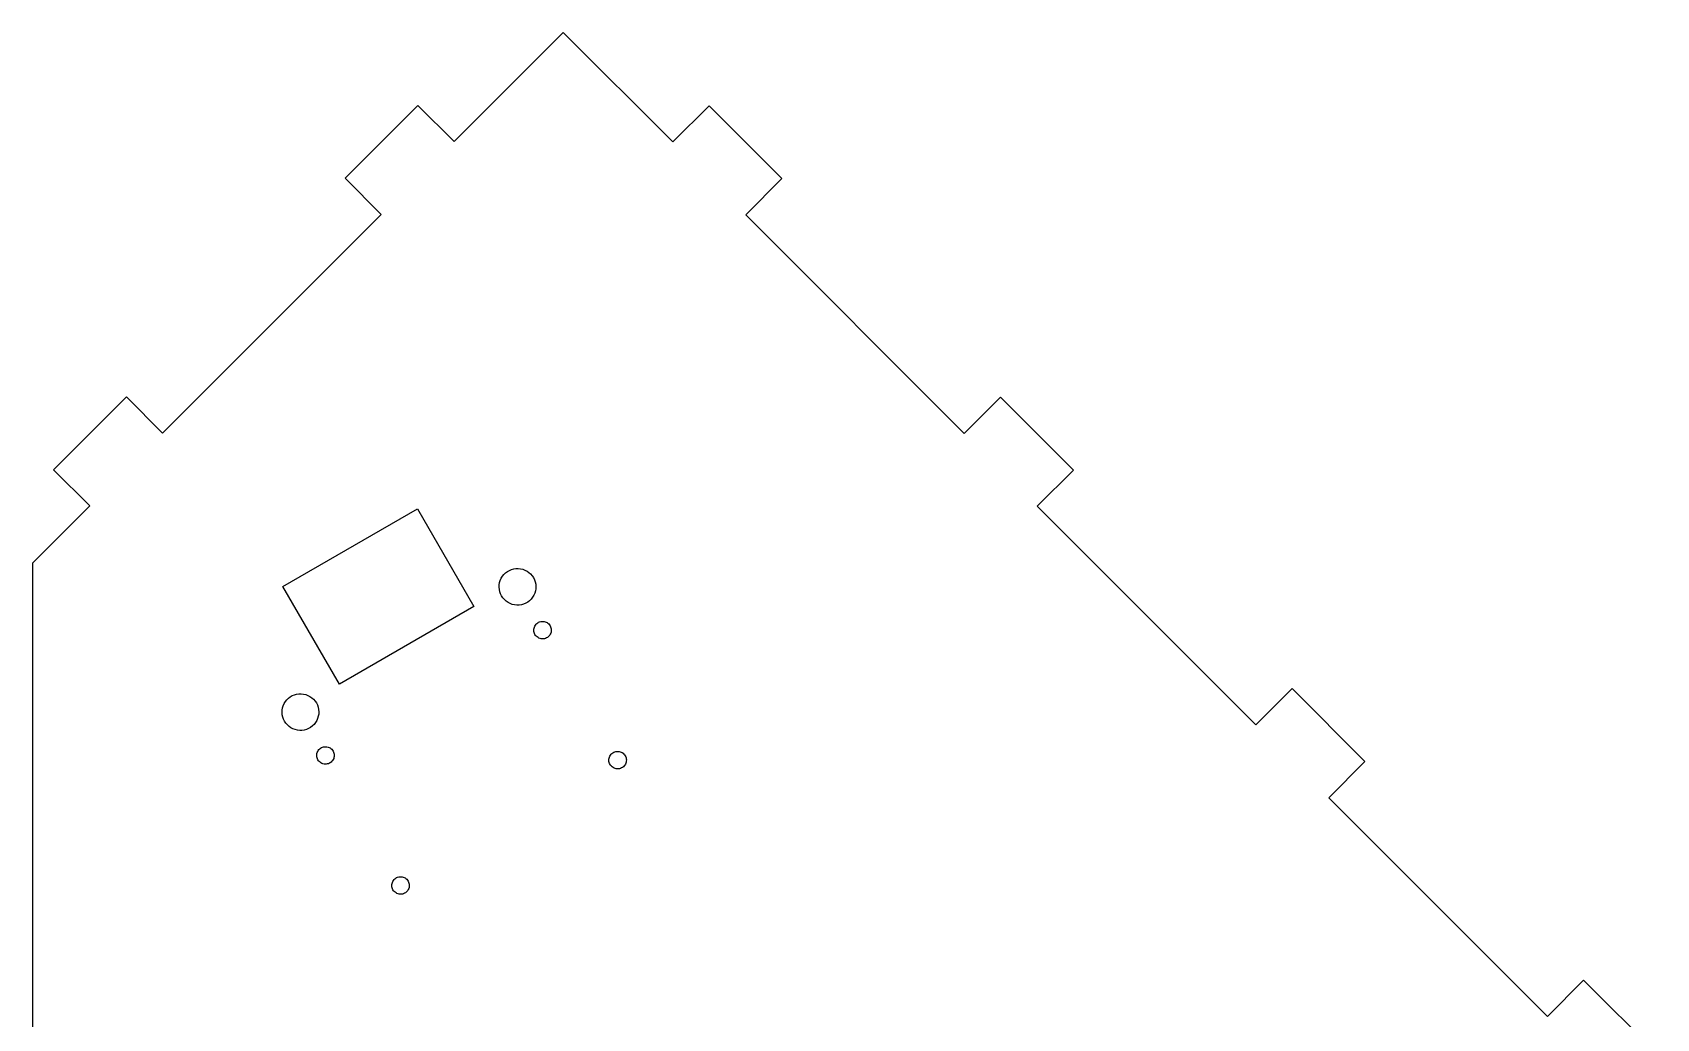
# Model space of a CAD drawing. Extents: x 0 to 997, y 13 to 1900.
# Drawn here: x 12.7 to 402.1, y 420.1 to 656.6 of the extents above; entities that cross this region are included whole.
import ezdxf

# ---------------------------------------------------------------- set-up
doc = ezdxf.new("R2010")
doc.units = 0
doc.layers.get('0').update_dxf_attribs({"linetype": 'CONTINUOUS'})

msp = doc.modelspace()

# ---------------------------------------------------------------- linework, layer by layer
for p, q in [((140, 656.575), (113.828, 630.403)), ((166.251, 630.324), (140, 656.575)), ((105.131, 639.1), (87.6564, 621.626)), ((113.828, 630.403), (105.131, 639.1)), ((174.949, 639.021), (166.251, 630.324)), ((192.423, 621.547), (174.949, 639.021)), ((87.6564, 621.626), (96.3538, 612.929)), ((183.726, 612.849), (192.423, 621.547)), ((96.3538, 612.929), (43.9307, 560.506)), ((236.149, 560.426), (183.726, 612.849)), ((35.2333, 569.203), (17.7589, 551.729)), ((43.9307, 560.506), (35.2333, 569.203)), ((244.846, 569.123), (236.149, 560.426)), ((262.321, 551.649), (244.846, 569.123)), ((17.7589, 551.729), (26.4563, 543.031)), ((253.623, 542.952), (262.321, 551.649)), ((26.4563, 543.031), (12.7208, 529.296)), ((72.7702, 523.721), (105.03, 542.346)), ((105.03, 542.346), (118.555, 518.92)), ((306.046, 490.529), (253.623, 542.952)), ((12.7208, 529.296), (12.7208, 224.674)), ((124.895, 525.179), (125.12, 525.684)), ((125.12, 525.684), (125.406, 526.157)), ((125.406, 526.157), (125.749, 526.59)), ((125.749, 526.59), (126.144, 526.976)), ((126.144, 526.976), (126.584, 527.311)), ((126.584, 527.311), (127.063, 527.587)), ((127.063, 527.587), (127.572, 527.801)), ((127.572, 527.801), (128.104, 527.95)), ((128.104, 527.95), (128.651, 528.03)), ((128.651, 528.03), (129.203, 528.042)), ((129.203, 528.042), (129.753, 527.984)), ((129.753, 527.984), (130.291, 527.858)), ((130.291, 527.858), (130.809, 527.665)), ((130.809, 527.665), (131.298, 527.409)), ((131.298, 527.409), (131.752, 527.094)), ((131.752, 527.094), (132.163, 526.724)), ((132.163, 526.724), (132.524, 526.306)), ((132.524, 526.306), (132.83, 525.846)), ((132.83, 525.846), (133.075, 525.351)), ((86.2952, 500.295), (72.7702, 523.721)), ((124.62, 523.554), (124.643, 524.106)), ((124.666, 523.003), (124.62, 523.554)), ((124.643, 524.106), (124.735, 524.65)), ((124.781, 522.462), (124.666, 523.003)), ((124.735, 524.65), (124.895, 525.179)), ((124.963, 521.941), (124.781, 522.462)), ((125.209, 521.446), (124.963, 521.941)), ((133.143, 522.112), (132.918, 521.607)), ((133.075, 525.351), (133.257, 524.829)), ((133.303, 522.641), (133.143, 522.112)), ((133.257, 524.829), (133.372, 524.288)), ((133.395, 523.186), (133.303, 522.641)), ((133.372, 524.288), (133.418, 523.738)), ((133.418, 523.738), (133.395, 523.186)), ((118.555, 518.92), (86.2952, 500.295)), ((125.514, 520.985), (125.209, 521.446)), ((125.875, 520.567), (125.514, 520.985)), ((126.286, 520.197), (125.875, 520.567)), ((126.74, 519.882), (126.286, 520.197)), ((127.229, 519.626), (126.74, 519.882)), ((127.747, 519.434), (127.229, 519.626)), ((128.285, 519.307), (127.747, 519.434)), ((128.835, 519.25), (128.285, 519.307)), ((129.387, 519.261), (128.835, 519.25)), ((129.934, 519.342), (129.387, 519.261)), ((130.466, 519.49), (129.934, 519.342)), ((130.975, 519.705), (130.466, 519.49)), ((131.454, 519.981), (130.975, 519.705)), ((131.894, 520.315), (131.454, 519.981)), ((132.289, 520.702), (131.894, 520.315)), ((132.632, 521.135), (132.289, 520.702)), ((132.918, 521.607), (132.632, 521.135)), ((133.051, 513.985), (133.158, 514.226)), ((133.158, 514.226), (133.295, 514.452)), ((133.295, 514.452), (133.458, 514.659)), ((133.458, 514.659), (133.647, 514.843)), ((133.647, 514.843), (133.857, 515.003)), ((133.857, 515.003), (134.085, 515.134)), ((134.085, 515.134), (134.328, 515.237)), ((134.328, 515.237), (134.582, 515.308)), ((134.582, 515.308), (134.843, 515.346)), ((134.843, 515.346), (135.107, 515.352)), ((135.107, 515.352), (135.369, 515.324)), ((135.369, 515.324), (135.626, 515.264)), ((135.626, 515.264), (135.873, 515.172)), ((135.873, 515.172), (136.107, 515.05)), ((136.107, 515.05), (136.323, 514.899)), ((136.323, 514.899), (136.519, 514.723)), ((136.519, 514.723), (136.692, 514.523)), ((136.692, 514.523), (136.838, 514.303)), ((136.838, 514.303), (136.955, 514.067)), ((136.955, 514.067), (137.042, 513.818)), ((132.919, 513.209), (132.931, 513.473)), ((132.942, 512.947), (132.919, 513.209)), ((132.931, 513.473), (132.975, 513.733)), ((132.996, 512.689), (132.942, 512.947)), ((132.975, 513.733), (133.051, 513.985)), ((133.083, 512.44), (132.996, 512.689)), ((133.2, 512.203), (133.083, 512.44)), ((133.346, 511.984), (133.2, 512.203)), ((133.519, 511.784), (133.346, 511.984)), ((133.715, 511.608), (133.519, 511.784)), ((133.931, 511.457), (133.715, 511.608)), ((134.165, 511.335), (133.931, 511.457)), ((134.412, 511.243), (134.165, 511.335)), ((134.669, 511.183), (134.412, 511.243)), ((134.931, 511.155), (134.669, 511.183)), ((135.195, 511.161), (134.931, 511.155)), ((135.456, 511.199), (135.195, 511.161)), ((135.71, 511.27), (135.456, 511.199)), ((135.953, 511.372), (135.71, 511.27)), ((136.181, 511.504), (135.953, 511.372)), ((136.391, 511.664), (136.181, 511.504)), ((136.58, 511.848), (136.391, 511.664)), ((136.743, 512.055), (136.58, 511.848)), ((136.88, 512.28), (136.743, 512.055)), ((136.987, 512.521), (136.88, 512.28)), ((137.064, 512.774), (136.987, 512.521)), ((137.042, 513.818), (137.096, 513.56)), ((137.108, 513.034), (137.064, 512.774)), ((137.096, 513.56), (137.119, 513.297)), ((137.119, 513.297), (137.108, 513.034)), ((314.744, 499.226), (306.046, 490.529)), ((332.218, 481.752), (314.744, 499.226)), ((72.595, 494.056), (72.6871, 494.6)), ((72.6871, 494.6), (72.8469, 495.129)), ((72.8469, 495.129), (73.0716, 495.634)), ((73.0716, 495.634), (73.3578, 496.107)), ((73.3578, 496.107), (73.7011, 496.54)), ((73.7011, 496.54), (74.0958, 496.926)), ((74.0958, 496.926), (74.536, 497.261)), ((74.536, 497.261), (75.0145, 497.537)), ((75.0145, 497.537), (75.5239, 497.751)), ((75.5239, 497.751), (76.0561, 497.9)), ((76.0561, 497.9), (76.6027, 497.98)), ((76.6027, 497.98), (77.1551, 497.992)), ((77.1551, 497.992), (77.7047, 497.934)), ((77.7047, 497.934), (78.2426, 497.808)), ((78.2426, 497.808), (78.7605, 497.615)), ((78.7605, 497.615), (79.2502, 497.359)), ((79.2502, 497.359), (79.7039, 497.044)), ((79.7039, 497.044), (80.1146, 496.674)), ((80.1146, 496.674), (80.4756, 496.256)), ((80.4756, 496.256), (80.7814, 495.796)), ((80.7814, 495.796), (81.0271, 495.301)), ((81.0271, 495.301), (81.2088, 494.779)), ((81.2088, 494.779), (81.3237, 494.238)), ((72.5719, 493.504), (72.595, 494.056)), ((72.6181, 492.953), (72.5719, 493.504)), ((72.733, 492.412), (72.6181, 492.953)), ((72.9147, 491.891), (72.733, 492.412)), ((73.1604, 491.396), (72.9147, 491.891)), ((73.4662, 490.935), (73.1604, 491.396)), ((73.8272, 490.517), (73.4662, 490.935)), ((80.2407, 490.652), (79.8459, 490.265)), ((80.5839, 491.085), (80.2407, 490.652)), ((80.8702, 491.557), (80.5839, 491.085)), ((81.0949, 492.062), (80.8702, 491.557)), ((81.2546, 492.591), (81.0949, 492.062)), ((81.3468, 493.136), (81.2546, 492.591)), ((81.3237, 494.238), (81.3699, 493.688)), ((81.3699, 493.688), (81.3468, 493.136)), ((74.2378, 490.147), (73.8272, 490.517)), ((74.6916, 489.832), (74.2378, 490.147)), ((75.1813, 489.576), (74.6916, 489.832)), ((75.6992, 489.384), (75.1813, 489.576)), ((76.2371, 489.257), (75.6992, 489.384)), ((76.7866, 489.2), (76.2371, 489.257)), ((77.3391, 489.211), (76.7866, 489.2)), ((77.8857, 489.292), (77.3391, 489.211)), ((78.4179, 489.44), (77.8857, 489.292)), ((78.9273, 489.655), (78.4179, 489.44)), ((79.4058, 489.931), (78.9273, 489.655)), ((79.8459, 490.265), (79.4058, 489.931)), ((80.8714, 483.159), (80.8824, 483.423)), ((80.8934, 482.897), (80.8714, 483.159)), ((80.8824, 483.423), (80.9264, 483.683)), ((80.9482, 482.639), (80.8934, 482.897)), ((80.9264, 483.683), (81.0026, 483.935)), ((81.0026, 483.935), (81.1099, 484.176)), ((81.1099, 484.176), (81.2465, 484.402)), ((81.2465, 484.402), (81.4103, 484.609)), ((81.4103, 484.609), (81.5987, 484.793)), ((81.5987, 484.793), (81.8088, 484.953)), ((81.8088, 484.953), (82.0372, 485.084)), ((82.0372, 485.084), (82.2803, 485.187)), ((82.2803, 485.187), (82.5343, 485.258)), ((82.5343, 485.258), (82.7952, 485.296)), ((82.7952, 485.296), (83.0588, 485.302)), ((83.0588, 485.302), (83.3211, 485.274)), ((83.3211, 485.274), (83.5779, 485.214)), ((83.5779, 485.214), (83.825, 485.122)), ((83.825, 485.122), (84.0587, 485)), ((84.0587, 485), (84.2753, 484.849)), ((84.2753, 484.849), (84.4713, 484.673)), ((84.4713, 484.673), (84.6436, 484.473)), ((84.6436, 484.473), (84.7895, 484.253)), ((84.7895, 484.253), (84.9068, 484.017)), ((84.9068, 484.017), (84.9935, 483.768)), ((84.9935, 483.768), (85.0484, 483.51)), ((85.0594, 482.984), (85.0154, 482.724)), ((85.0484, 483.51), (85.0704, 483.247)), ((85.0704, 483.247), (85.0594, 482.984)), ((151.051, 482.808), (151.158, 483.049)), ((151.158, 483.049), (151.295, 483.275)), ((151.295, 483.275), (151.458, 483.482)), ((151.458, 483.482), (151.647, 483.666)), ((151.647, 483.666), (151.857, 483.826)), ((151.857, 483.826), (152.085, 483.957)), ((152.085, 483.957), (152.328, 484.06)), ((152.328, 484.06), (152.582, 484.131)), ((152.582, 484.131), (152.843, 484.169)), ((152.843, 484.169), (153.107, 484.175)), ((153.107, 484.175), (153.369, 484.147)), ((153.369, 484.147), (153.626, 484.087)), ((153.626, 484.087), (153.873, 483.995)), ((153.873, 483.995), (154.107, 483.873)), ((154.107, 483.873), (154.323, 483.722)), ((154.323, 483.722), (154.519, 483.546)), ((154.519, 483.546), (154.692, 483.346)), ((154.692, 483.346), (154.838, 483.126)), ((154.838, 483.126), (154.955, 482.89)), ((154.955, 482.89), (155.042, 482.641)), ((81.035, 482.39), (80.9482, 482.639)), ((81.1522, 482.153), (81.035, 482.39)), ((81.2982, 481.934), (81.1522, 482.153)), ((81.4705, 481.734), (81.2982, 481.934)), ((81.6665, 481.558), (81.4705, 481.734)), ((81.883, 481.407), (81.6665, 481.558)), ((82.1167, 481.285), (81.883, 481.407)), ((82.3639, 481.193), (82.1167, 481.285)), ((82.6207, 481.133), (82.3639, 481.193)), ((82.8829, 481.105), (82.6207, 481.133)), ((83.1466, 481.111), (82.8829, 481.105)), ((83.4075, 481.149), (83.1466, 481.111)), ((83.6615, 481.22), (83.4075, 481.149)), ((83.9046, 481.322), (83.6615, 481.22)), ((84.133, 481.454), (83.9046, 481.322)), ((84.3431, 481.614), (84.133, 481.454)), ((84.5315, 481.798), (84.3431, 481.614)), ((84.6953, 482.005), (84.5315, 481.798)), ((84.8319, 482.23), (84.6953, 482.005)), ((84.9392, 482.471), (84.8319, 482.23)), ((85.0154, 482.724), (84.9392, 482.471)), ((150.919, 482.033), (150.931, 482.296)), ((150.942, 481.77), (150.919, 482.033)), ((150.931, 482.296), (150.975, 482.556)), ((150.996, 481.512), (150.942, 481.77)), ((150.975, 482.556), (151.051, 482.808)), ((151.083, 481.263), (150.996, 481.512)), ((151.2, 481.026), (151.083, 481.263)), ((151.346, 480.807), (151.2, 481.026)), ((151.519, 480.607), (151.346, 480.807)), ((151.715, 480.431), (151.519, 480.607)), ((151.931, 480.28), (151.715, 480.431)), ((152.165, 480.158), (151.931, 480.28)), ((152.412, 480.066), (152.165, 480.158)), ((152.669, 480.006), (152.412, 480.066)), ((152.931, 479.978), (152.669, 480.006)), ((153.195, 479.984), (152.931, 479.978)), ((153.456, 480.022), (153.195, 479.984)), ((153.71, 480.093), (153.456, 480.022)), ((153.953, 480.195), (153.71, 480.093)), ((154.181, 480.327), (153.953, 480.195)), ((154.391, 480.487), (154.181, 480.327)), ((154.58, 480.671), (154.391, 480.487)), ((154.743, 480.878), (154.58, 480.671)), ((154.88, 481.104), (154.743, 480.878)), ((154.987, 481.344), (154.88, 481.104)), ((155.064, 481.597), (154.987, 481.344)), ((155.042, 482.641), (155.096, 482.383)), ((155.108, 481.857), (155.064, 481.597)), ((155.096, 482.383), (155.119, 482.12)), ((155.119, 482.12), (155.108, 481.857)), ((323.521, 473.054), (332.218, 481.752)), ((375.944, 420.631), (323.521, 473.054)), ((98.8714, 451.983), (98.8824, 452.246)), ((98.8934, 451.72), (98.8714, 451.983)), ((98.8824, 452.246), (98.9264, 452.506)), ((98.9482, 451.462), (98.8934, 451.72)), ((98.9264, 452.506), (99.0026, 452.758)), ((99.0026, 452.758), (99.1099, 452.999)), ((99.1099, 452.999), (99.2465, 453.225)), ((99.2465, 453.225), (99.4103, 453.432)), ((99.4103, 453.432), (99.5987, 453.616)), ((99.5987, 453.616), (99.8088, 453.776)), ((99.8088, 453.776), (100.037, 453.907)), ((100.037, 453.907), (100.28, 454.01)), ((100.28, 454.01), (100.534, 454.081)), ((100.534, 454.081), (100.795, 454.119)), ((100.795, 454.119), (101.059, 454.125)), ((101.059, 454.125), (101.321, 454.097)), ((101.321, 454.097), (101.578, 454.037)), ((101.578, 454.037), (101.825, 453.945)), ((101.825, 453.945), (102.059, 453.823)), ((102.059, 453.823), (102.275, 453.672)), ((102.275, 453.672), (102.471, 453.496)), ((102.471, 453.496), (102.644, 453.296)), ((102.644, 453.296), (102.79, 453.076)), ((102.79, 453.076), (102.907, 452.84)), ((102.907, 452.84), (102.994, 452.591)), ((102.994, 452.591), (103.048, 452.333)), ((103.059, 451.807), (103.015, 451.547)), ((103.048, 452.333), (103.07, 452.07)), ((103.07, 452.07), (103.059, 451.807)), ((99.035, 451.213), (98.9482, 451.462)), ((99.1522, 450.976), (99.035, 451.213)), ((99.2982, 450.757), (99.1522, 450.976)), ((99.4705, 450.557), (99.2982, 450.757)), ((99.6665, 450.381), (99.4705, 450.557)), ((99.883, 450.23), (99.6665, 450.381)), ((100.117, 450.108), (99.883, 450.23)), ((100.364, 450.016), (100.117, 450.108)), ((100.621, 449.956), (100.364, 450.016)), ((100.883, 449.928), (100.621, 449.956)), ((101.147, 449.934), (100.883, 449.928)), ((101.408, 449.972), (101.147, 449.934)), ((101.662, 450.043), (101.408, 449.972)), ((101.905, 450.145), (101.662, 450.043)), ((102.133, 450.277), (101.905, 450.145)), ((102.343, 450.437), (102.133, 450.277)), ((102.531, 450.621), (102.343, 450.437)), ((102.695, 450.828), (102.531, 450.621)), ((102.832, 451.054), (102.695, 450.828)), ((102.939, 451.294), (102.832, 451.054)), ((103.015, 451.547), (102.939, 451.294)), ((384.641, 429.328), (375.944, 420.631)), ((402.116, 411.854), (384.641, 429.328))]:
    msp.add_line(p, q)

doc.saveas('drawing.dxf')
